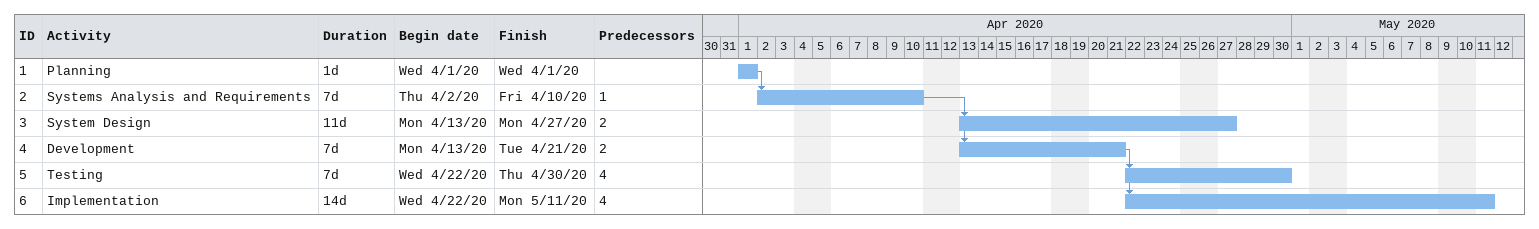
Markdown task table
| ID | Task | Duration | Start | Finish | Predecessors |
|---|---|---|---|---|---|
| 1 | Planning | 1d | 2020-04-01 | 2020-04-01 |  |
| 2 | Systems Analysis and Requirements | 7d | 2020-04-02 | 2020-04-10 | 1 |
| 3 | System Design | 11d | 2020-04-13 | 2020-04-27 | 2 |
| 4 | Development | 7d | 2020-04-13 | 2020-04-21 | 2 |
| 5 | Testing | 7d | 2020-04-22 | 2020-04-30 | 4 |
| 6 | Implementation | 14d | 2020-04-22 | 2020-05-11 | 4 |
